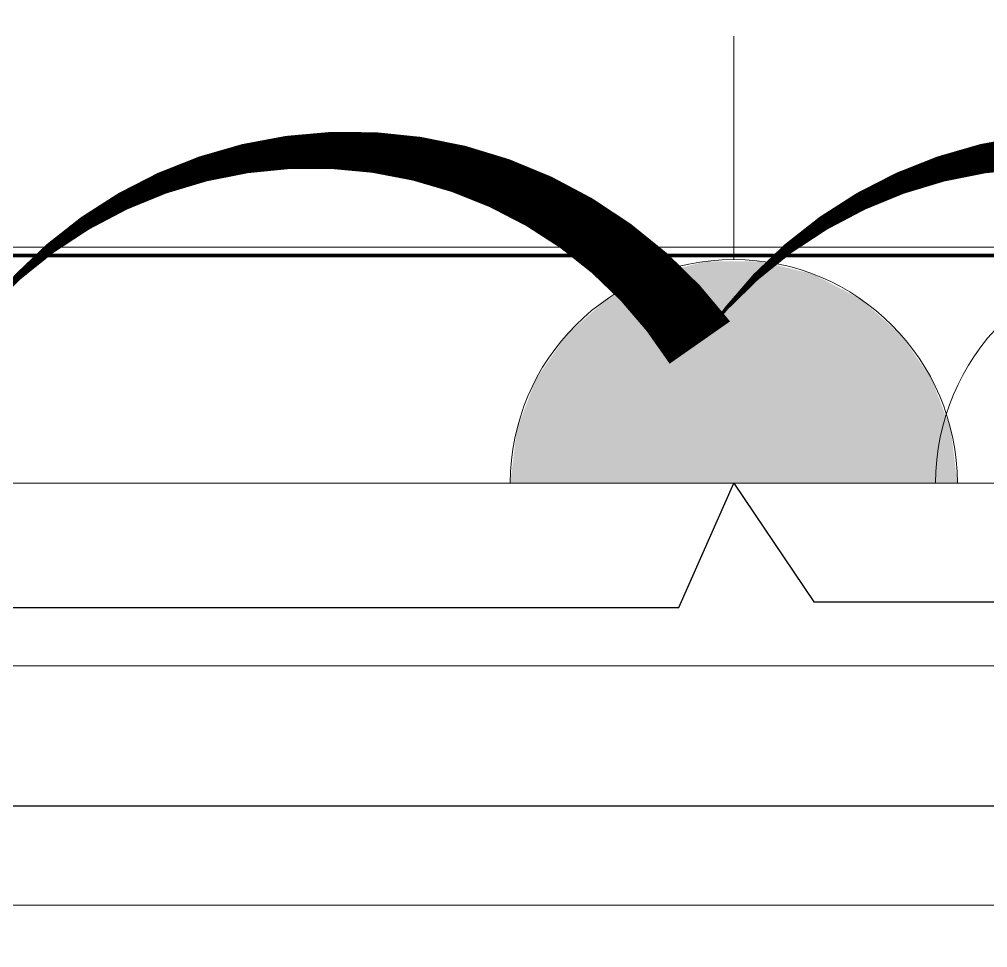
# Model space of a CAD drawing. Header units: metres. Extents: x 75097 to 220762, y -1557923 to -1361206.
# Drawn here: x 89021 to 89815, y -1448154 to -1447392 of the extents above; entities that cross this region are included whole.
import ezdxf

# ---------------------------------------------------------------- set-up
doc = ezdxf.new("R2010")
doc.units = ezdxf.units.M
doc.layers.get('0').update_dxf_attribs({"lineweight": 0})
doc.layers.add('A-100 - Copy$0$axes', color=8, linetype='Continuous')
for name, color, linetype, lineweight in [('A-100 - Copy$0$Medical Equipment and Furniture', 8, 'Continuous', 0), ('A-100 - Copy$0$Walls', 8, 'Continuous', 0), ('E-LG', 245, 'Continuous', 30)]:
    doc.layers.add(name, color=color, linetype=linetype, lineweight=lineweight)
for name, color, linetype, lineweight, true_color in [('E-POWR', 7, 'Continuous', 9, 0x4e7e3e), ('E-PW', 7, 'Continuous', 9, 0x4e7e3e), ('REV 01', 7, 'Continuous', 0, 0xe41b4d)]:
    doc.layers.add(name, color=color, linetype=linetype, lineweight=lineweight, true_color=true_color)

# ---------------------------------------------------------------- blocks, each defined once
blk = doc.blocks.new('GI-041_dwg_E-SKT2-3902840-GI-041')
at = {"layer": 'E-POWR'}
blk.add_line((0.1982, -0.00002), (-0.1982, -0.00002), dxfattribs=at)
at = {"layer": 'E-PW'}
for p, q in [((-0.08788, 0.17652), (-0.08788, 0.39435)), ((0.08779, 0.17657), (0.08779, 0.3944)), ((-0.14657, -0.00004), (0.14657, -0.00004))]:
    blk.add_line(p, q, dxfattribs=at)
blk.add_arc((0, 0), 0.19719, 0.0142, 180.0142, dxfattribs=at)
blk = doc.blocks.new('GI-041_dwg_UPS-E-SKT1-3902843-GI-041')
at = {"layer": 'E-POWR'}
blk.add_hatch(color=256, dxfattribs=at).paths.add_polyline_path([(-0.19872, -0.00047), (0.19872, -0.00047), (0.19295, 0.04709), (0.17596, 0.09188), (0.14875, 0.13131), (0.11289, 0.16308), (0.07047, 0.18534), (0.02395, 0.19681), (-0.02395, 0.19681), (-0.07047, 0.18534), (-0.11289, 0.16308), (-0.14875, 0.13131), (-0.17596, 0.09188), (-0.19295, 0.04709)], flags=0)
for p, q in [((0, 0.19825), (0, 0.397)), ((-0.19872, -0.00047), (0.19872, -0.00047)), ((-0.14732, -0.00047), (0.14732, -0.00047))]:
    blk.add_line(p, q, dxfattribs=at)
blk.add_arc((0, -0.00047), 0.19872, 360, 180, dxfattribs=at)
blk = doc.blocks.new('A-100 - Copy')
at = {"layer": 'A-100 - Copy$0$axes'}
blk.add_line((181015.32, -1448037.69, 2.36), (83877.82, -1448037.69, 2.36), dxfattribs=at)
at = {"layer": 'A-100 - Copy$0$Medical Equipment and Furniture', "elevation": 0}
blk.add_lwpolyline([(86149.63, -1447579.02), (91729.53, -1447579.02), (91729.53, -1448118.94), (86149.63, -1448118.94)], close=True, dxfattribs=at)
at = {"layer": 'A-100 - Copy$0$Walls'}
for p, q in [((86482.61, -1447772.69, 2.36), (91350.32, -1447772.69, 2.36)), ((86482.61, -1447922.69, 2.36), (91200.32, -1447922.69, 2.36))]:
    blk.add_line(p, q, dxfattribs=at)

msp = doc.modelspace()

# ---------------------------------------------------------------- linework, layer by layer
at = {"layer": 'E-LG', "color": 1, "elevation": 2.36}
msp.add_lwpolyline([(88369.32, -1447772.69), (88427.28, -1447874.67), (89562.06, -1447874.67), (89607.07, -1447772.69), (89672.71, -1447869.96), (101624.38, -1447869.96), (102081.7, -1447372.71), (102137.88, -1447439.18), (103341.45, -1447439.18), (103450.91, -1447372.7), (103555.01, -1447431.74), (104711.46, -1447431.74), (104749.55, -1447372.69), (104791.54, -1447430.24), (105813.88, -1447430.24), (105889.39, -1447372.68), (105816.46, -1447538.95), (105106.47, -1447538.95), (105106.47, -1455735.68), (104706.49, -1456073.67)], dxfattribs=at)
at = {"layer": 'E-POWR', "const_width": 3}
msp.add_lwpolyline([(88010.07, -1447585.79), (89959.56, -1447585.79), (91016.15, -1447585.79), (91015.71, -1449844.11), (91016.15, -1455093.08), (96856.49, -1455093.08), (96856.49, -1454978.23), (97227.58, -1454978.08)], dxfattribs=at)

# ---------------------------------------------------------------- block references
at = {"xscale": -923.0399999999992, "yscale": 923.0399999999992, "zscale": 923.0399999999992}
msp.add_blockref('GI-041_dwg_UPS-E-SKT1-3902843-GI-041', (89607.07, -1447772.26, 2.36), dxfattribs=at)
at = {"layer": 'E-POWR', "color": 85, "extrusion": (1.75254e-09, -3.70238e-11, -1), "xscale": -947.6469886575188, "yscale": 947.6469886575186, "zscale": -947.6469886575188}
msp.add_blockref('GI-041_dwg_E-SKT2-3902840-GI-041', (-89959.56, -1447772.66, -2.36), dxfattribs=at)

# ---------------------------------------------------------------- next in the draw order: block references
msp.add_blockref('A-100 - Copy', (0, 0))

# ---------------------------------------------------------------- next in the draw order: linework, layer by layer
at = {"layer": 'REV 01', "elevation": 0}
msp.add_lwpolyline([(85944.63, -1447657.32, 0, 60.58, -0.520567), (86550.39, -1447657.32, 0, 60.58, -0.520567), (87156.15, -1447657.32, 0, 60.58, -0.520567), (87761.91, -1447657.32, 0, 60.58, -0.520567), (88367.66, -1447657.32, 0, 60.58, -0.520567), (88973.42, -1447657.32, 0, 60.58, -0.520567), (89579.18, -1447657.32, 0, 60.58, -0.520567), (90184.94, -1447657.32, 0, 60.58, -0.520567), (90790.7, -1447657.32, 0, 60.58, -0.520567), (91396.45, -1447657.32, 0, 60.58, -0.520567), (91935.37, -1447724.15, 0, 60.58, -0.520567), (91935.37, -1448329.91, 0, 60.58, -0.520567), (91935.37, -1448935.67, 0, 60.58, -0.520567), (91935.37, -1449541.43, 0, 60.58, -0.520567), (91935.37, -1450147.19, 0, 60.58, -0.520567), (91935.37, -1450752.94, 0, 60.58, -0.520567), (91935.37, -1451358.7, 0, 60.58, -0.520567), (91935.37, -1451964.46, 0, 60.58, -0.520567)], format="xyseb", dxfattribs=at)

doc.saveas('drawing.dxf')
